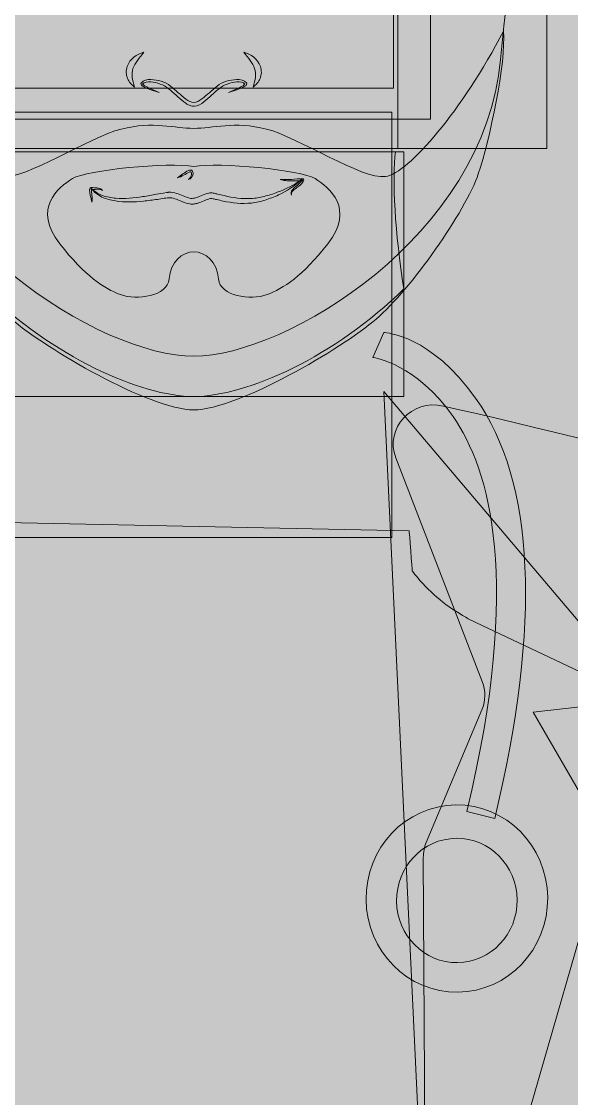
# Model space of a CAD drawing. Header units: inches. Extents: x 0 to 1920, y -20 to 1080.
# Drawn here: x 286.2 to 390.2, y 475.3 to 679 of the extents above; entities that cross this region are included whole.
import ezdxf

# ---------------------------------------------------------------- set-up
doc = ezdxf.new("R2010")
doc.units = ezdxf.units.IN
doc.header["$MEASUREMENT"] = 0
doc.layers.add('Layer 1', color=7, linetype='Continuous')

# ---------------------------------------------------------------- blocks, each defined once
blk = doc.blocks.new('block 17')
at = {"layer": 'Layer 1', "true_color": 0xffffff}
h = blk.add_hatch(color=7, dxfattribs=at)
h.dxf.hatch_style = 2
h.paths.add_polyline_path([(357.41, 654.99), (115.88, 654.99), (115.88, 857.47), (357.41, 857.47)])
at = {"layer": 'Layer 1', "lineweight": 0}
for points in [[(115.88, 654.99), (357.41, 654.99), (357.41, 857.47), (115.88, 857.47), (115.88, 654.99)], [(357.41, 654.99), (115.88, 654.99), (115.88, 857.47), (357.41, 857.47), (357.41, 654.99)]]:
    blk.add_lwpolyline(points, dxfattribs=at)
blk = doc.blocks.new('block 16')
at = {"layer": 'Layer 1'}
blk.add_blockref('block 17', (0, 0), dxfattribs=at)
blk = doc.blocks.new('block 15')
at = {"layer": 'Layer 1', "true_color": 0x82a09f}
h = blk.add_hatch(color=252, dxfattribs=at)
h.dxf.hatch_style = 2
h.paths.add_polyline_path([(363.54, 660.57), (122.02, 660.57), (122.02, 863.05), (363.54, 863.05)])
at = {"layer": 'Layer 1', "true_color": 0xaac8c8}
h = blk.add_hatch(color=9, dxfattribs=at)
h.dxf.hatch_style = 2
h.paths.add_polyline_path([(356.57, 666.42), (129, 666.42), (129, 857.2), (356.57, 857.2)])
at = {"layer": 'Layer 1', "lineweight": 0}
for points in [[(100, 654.99), (385.56, 654.99), (385.56, 920), (100, 920), (100, 654.99)], [(363.54, 660.57), (122.02, 660.57), (122.02, 863.05), (363.54, 863.05), (363.54, 660.57)], [(356.57, 666.42), (129, 666.42), (129, 857.2), (356.57, 857.2), (356.57, 666.42)]]:
    blk.add_lwpolyline(points, dxfattribs=at)
at = {"layer": 'Layer 1'}
blk.add_blockref('block 16', (0, 0), dxfattribs=at)
blk = doc.blocks.new('block 14')
at = {"layer": 'Layer 1'}
blk.add_blockref('block 15', (0, 0), dxfattribs=at)
blk = doc.blocks.new('block 13')
at = {"layer": 'Layer 1'}
blk.add_blockref('block 14', (0, 0), dxfattribs=at)
blk = doc.blocks.new('block 34')
at = {"layer": 'Layer 1', "true_color": 0xffffff}
h = blk.add_hatch(color=7, dxfattribs=at)
h.dxf.hatch_style = 2
edge = h.paths.add_edge_path()
edge.add_spline(control_points=[(358.53, 628.47), (345.56, 615.66), (328.81, 608.09), (318.78, 608.09), (308.75, 608.09), (291.99, 615.66), (279.01, 628.47), (280.65, 638.74), (281.3, 649.42), (280.58, 654.4), (280.58, 654.4), (356.96, 654.4), (356.96, 654.4), (356.24, 649.42), (356.89, 638.74), (358.53, 628.47)], knot_values=[0, 0, 0, 0, 1, 1, 1, 2, 2, 2, 3, 3, 3, 4, 4, 4, 5, 5, 5, 5], degree=3, periodic=0)
edge.add_line((358.53, 628.47), (358.53, 628.47))
at = {"layer": 'Layer 1', "lineweight": 0}
blk.add_lwpolyline([(279.01, 608.09), (358.54, 608.09), (358.54, 654.4), (279.01, 654.4), (279.01, 608.09)], dxfattribs=at)
blk.add_open_spline([(358.53, 628.47), (345.56, 615.66), (328.81, 608.09), (318.78, 608.09), (308.75, 608.09), (291.99, 615.66), (279.01, 628.47), (280.65, 638.74), (281.3, 649.42), (280.58, 654.4), (280.58, 654.4), (356.96, 654.4), (356.96, 654.4), (356.24, 649.42), (356.89, 638.74), (358.53, 628.47)], degree=3, knots=[0, 0, 0, 0, 1, 1, 1, 2, 2, 2, 3, 3, 3, 4, 4, 4, 5, 5, 5, 5], dxfattribs=at)
blk = doc.blocks.new('block 33')
at = {"layer": 'Layer 1'}
blk.add_blockref('block 34', (0, 0), dxfattribs=at)
blk = doc.blocks.new('block 32')
at = {"layer": 'Layer 1', "true_color": 0xfdb48c}
h = blk.add_hatch(color=31, dxfattribs=at)
h.dxf.hatch_style = 2
edge = h.paths.add_edge_path()
edge.add_spline(control_points=[(376.84, 764.44), (366.16, 782.65), (335.19, 794.78), (318.79, 794.78), (302.38, 794.78), (271.41, 782.65), (260.72, 764.44), (250.03, 746.22), (257.65, 705.24), (260.72, 671.84), (263.78, 638.45), (301.36, 615.71), (318.79, 615.71), (336.2, 615.71), (373.79, 638.45), (376.84, 671.84), (379.91, 705.24), (387.53, 746.22), (376.84, 764.44)], knot_values=[0, 0, 0, 0, 1, 1, 1, 2, 2, 2, 3, 3, 3, 4, 4, 4, 5, 5, 5, 6, 6, 6, 6], degree=3, periodic=0)
edge.add_line((376.84, 764.44), (376.84, 764.44))
at = {"layer": 'Layer 1', "true_color": 0x231f20}
h = blk.add_hatch(color=250, dxfattribs=at)
h.dxf.hatch_style = 2
edge = h.paths.add_edge_path()
edge.add_spline(control_points=[(377.36, 677.18), (369.71, 662.41), (359.44, 650.34), (355.05, 649.71), (350.65, 649.06), (338.61, 657.15), (332.52, 658.69), (326.43, 660.23), (322.33, 658.81), (318.79, 658.81), (315.24, 658.81), (311.13, 660.23), (305.04, 658.69), (298.95, 657.15), (286.91, 649.06), (282.51, 649.71), (278.12, 650.34), (267.85, 662.41), (260.2, 677.18), (259.64, 671.4), (262.82, 656.51), (264.94, 650.22), (267.34, 643.12), (277.7, 628.39), (284.26, 622.74), (290.75, 617.16), (310.28, 605.67), (318.79, 605.54), (327.27, 605.67), (346.8, 617.16), (353.29, 622.74), (359.86, 628.39), (370.21, 643.12), (372.62, 650.22), (374.74, 656.51), (377.94, 671.4), (377.36, 677.18)], knot_values=[0, 0, 0, 0, 1, 1, 1, 2, 2, 2, 3, 3, 3, 4, 4, 4, 5, 5, 5, 6, 6, 6, 7, 7, 7, 8, 8, 8, 9, 9, 9, 10, 10, 10, 11, 11, 11, 12, 12, 12, 12], degree=3, periodic=0)
edge.add_line((377.36, 677.18), (377.36, 677.18))
edge = h.paths.add_edge_path()
edge.add_spline(control_points=[(344.14, 636.99), (339.3, 630.84), (335.77, 628.52), (332.65, 627.37), (329.55, 626.2), (323.73, 627.11), (323.46, 630.32), (323.17, 633.53), (321.05, 635.46), (318.79, 635.46), (316.52, 635.46), (314.39, 633.53), (314.11, 630.32), (313.82, 627.11), (308.01, 626.2), (304.9, 627.37), (301.79, 628.52), (298.25, 630.84), (293.42, 636.99), (288.18, 643.67), (293.13, 647.64), (295.83, 649.32), (298.53, 650.99), (313.97, 652.4), (318.79, 651.63), (323.61, 652.4), (339.04, 650.99), (341.73, 649.32), (344.42, 647.64), (349.37, 643.67), (344.14, 636.99)], knot_values=[0, 0, 0, 0, 1, 1, 1, 2, 2, 2, 3, 3, 3, 4, 4, 4, 5, 5, 5, 6, 6, 6, 7, 7, 7, 8, 8, 8, 9, 9, 9, 10, 10, 10, 10], degree=3, periodic=0)
edge.add_line((344.14, 636.99), (344.14, 636.99))
at = {"layer": 'Layer 1', "true_color": 0xec8940}
h = blk.add_hatch(color=23, dxfattribs=at)
h.dxf.hatch_style = 2
edge = h.paths.add_edge_path()
edge.add_spline(control_points=[(309.34, 673.22), (308.48, 672.13), (307.62, 671.21), (307.28, 670.15), (306.9, 669.12), (307.17, 667.97), (307.57, 666.63), (306.99, 667.03), (306.54, 667.59), (306.25, 668.27), (305.96, 668.96), (305.93, 669.78), (306.17, 670.52), (306.71, 672), (308.01, 672.89), (309.34, 673.22)], knot_values=[0, 0, 0, 0, 1, 1, 1, 2, 2, 2, 3, 3, 3, 4, 4, 4, 5, 5, 5, 5], degree=3, periodic=0)
edge.add_line((309.34, 673.22), (309.34, 673.22))
h = blk.add_hatch(color=23, dxfattribs=at)
h.dxf.hatch_style = 2
edge = h.paths.add_edge_path()
edge.add_spline(control_points=[(328.24, 673.22), (329.57, 672.89), (330.87, 672), (331.4, 670.52), (331.65, 669.78), (331.62, 668.96), (331.33, 668.27), (331.04, 667.59), (330.58, 667.03), (330.01, 666.63), (330.41, 667.97), (330.68, 669.12), (330.29, 670.15), (329.97, 671.21), (329.1, 672.13), (328.24, 673.22)], knot_values=[0, 0, 0, 0, 1, 1, 1, 2, 2, 2, 3, 3, 3, 4, 4, 4, 5, 5, 5, 5], degree=3, periodic=0)
edge.add_line((328.24, 673.22), (328.24, 673.22))
h = blk.add_hatch(color=23, dxfattribs=at)
h.dxf.hatch_style = 2
edge = h.paths.add_edge_path()
edge.add_spline(control_points=[(312.26, 665.59), (312.26, 665.59), (310.44, 666.19), (310.44, 666.19), (310.14, 666.3), (309.84, 666.41), (309.55, 666.54), (309.29, 666.74), (308.89, 666.72), (308.78, 667.31), (309.24, 668.06), (310.05, 668.04), (310.68, 668.07), (311.34, 668.03), (311.99, 667.91), (312.61, 667.73), (313.95, 667.36), (314.89, 666.35), (315.84, 665.57), (316.75, 664.79), (317.81, 663.78), (318.75, 663.69), (319.84, 663.79), (320.78, 664.79), (321.74, 665.57), (322.7, 666.36), (323.62, 667.35), (324.97, 667.73), (325.57, 667.9), (326.25, 668.04), (326.9, 668.07), (327.54, 668.05), (328.32, 668.04), (328.79, 667.35), (328.81, 666.92), (328.58, 666.92), (328.46, 666.79), (328.32, 666.69), (328.18, 666.62), (328.03, 666.54), (327.73, 666.41), (327.44, 666.3), (327.14, 666.19), (327.14, 666.19), (325.33, 665.59), (325.33, 665.59), (325.33, 665.59), (327.07, 666.34), (327.07, 666.34), (327.35, 666.48), (327.64, 666.61), (327.91, 666.77), (328.15, 666.88), (328.48, 667.22), (328.47, 667.21), (328.2, 667.57), (327.48, 667.67), (326.92, 667.62), (326.31, 667.56), (325.74, 667.43), (325.12, 667.21), (324.02, 666.84), (323.09, 665.93), (322.16, 665.09), (321.2, 664.3), (320.34, 663.21), (318.84, 662.99), (317.93, 663.04), (317.42, 663.46), (316.88, 663.84), (316.36, 664.24), (315.89, 664.67), (315.42, 665.09), (314.47, 665.93), (313.58, 666.83), (312.45, 667.21), (311.86, 667.42), (311.26, 667.56), (310.66, 667.62), (310.08, 667.68), (309.4, 667.56), (309.11, 667.25), (309.08, 667.17), (309.43, 666.9), (309.67, 666.77), (309.94, 666.61), (310.22, 666.48), (310.51, 666.34), (310.51, 666.34), (312.26, 665.59), (312.26, 665.59)], knot_values=[0, 0, 0, 0, 1, 1, 1, 2, 2, 2, 3, 3, 3, 4, 4, 4, 5, 5, 5, 6, 6, 6, 7, 7, 7, 8, 8, 8, 9, 9, 9, 10, 10, 10, 11, 11, 11, 12, 12, 12, 13, 13, 13, 14, 14, 14, 15, 15, 15, 16, 16, 16, 17, 17, 17, 18, 18, 18, 19, 19, 19, 20, 20, 20, 21, 21, 21, 22, 22, 22, 23, 23, 23, 24, 24, 24, 25, 25, 25, 26, 26, 26, 27, 27, 27, 28, 28, 28, 29, 29, 29, 30, 30, 30, 30], degree=3, periodic=1)
at = {"layer": 'Layer 1', "true_color": 0xfdb48c}
h = blk.add_hatch(color=31, dxfattribs=at)
h.dxf.hatch_style = 2
h.paths.add_polyline_path([(356.25, 581.41), (280.14, 581.41), (280.14, 661.9), (356.25, 661.9)])
at = {"layer": 'Layer 1', "true_color": 0xec8940}
h = blk.add_hatch(color=23, dxfattribs=at)
h.dxf.hatch_style = 2
edge = h.paths.add_edge_path()
edge.add_spline(control_points=[(315.73, 649.49), (316.07, 649.69), (316.38, 649.95), (316.71, 650.19), (317.03, 650.43), (317.35, 650.69), (317.77, 650.86), (317.87, 650.9), (317.99, 650.94), (318.13, 650.94), (318.2, 650.94), (318.28, 650.92), (318.36, 650.88), (318.36, 650.88), (318.39, 650.87), (318.39, 650.87), (318.39, 650.87), (318.45, 650.83), (318.45, 650.83), (318.48, 650.81), (318.5, 650.78), (318.52, 650.75), (318.71, 650.5), (318.69, 650.24), (318.62, 650.03), (318.5, 649.6), (318.2, 649.22), (317.78, 649.13), (318.11, 649.36), (318.29, 649.73), (318.35, 650.09), (318.37, 650.26), (318.35, 650.46), (318.27, 650.52), (318.26, 650.54), (318.25, 650.55), (318.24, 650.55), (318.23, 650.56), (318.23, 650.56), (318.23, 650.56), (318.23, 650.56), (318.2, 650.58), (318.2, 650.58), (318.19, 650.58), (318.17, 650.58), (318.13, 650.58), (318.07, 650.58), (317.99, 650.56), (317.9, 650.52), (317.56, 650.39), (317.22, 650.16), (316.87, 649.96), (316.52, 649.76), (316.13, 649.55), (315.73, 649.49)], knot_values=[0, 0, 0, 0, 1, 1, 1, 2, 2, 2, 3, 3, 3, 4, 4, 4, 5, 5, 5, 6, 6, 6, 7, 7, 7, 8, 8, 8, 9, 9, 9, 10, 10, 10, 11, 11, 11, 12, 12, 12, 13, 13, 13, 14, 14, 14, 15, 15, 15, 16, 16, 16, 17, 17, 17, 18, 18, 18, 18], degree=3, periodic=0)
edge.add_line((315.73, 649.49), (315.73, 649.49))
h = blk.add_hatch(color=23, dxfattribs=at)
h.dxf.hatch_style = 2
edge = h.paths.add_edge_path()
edge.add_spline(control_points=[(299.36, 647.48), (299.97, 646.86), (300.72, 646.41), (301.53, 646.12), (302.33, 645.83), (303.17, 645.68), (304.04, 645.61), (305.74, 645.48), (307.46, 645.65), (309.16, 645.9), (310.02, 646.03), (310.88, 646.18), (311.73, 646.34), (311.73, 646.34), (313.02, 646.57), (313.02, 646.57), (313.02, 646.57), (313.67, 646.69), (313.67, 646.69), (313.67, 646.69), (313.85, 646.71), (313.85, 646.71), (313.91, 646.71), (313.95, 646.72), (314.03, 646.73), (314.18, 646.74), (314.31, 646.73), (314.44, 646.73), (314.95, 646.69), (315.42, 646.56), (315.85, 646.41), (316.29, 646.26), (316.68, 646.09), (317.1, 645.93), (317.48, 645.78), (317.87, 645.63), (318.22, 645.58), (318.54, 645.53), (318.89, 645.59), (319.27, 645.71), (319.63, 645.83), (320.02, 645.99), (320.43, 646.16), (320.85, 646.33), (321.28, 646.51), (321.83, 646.59), (322.09, 646.62), (322.43, 646.58), (322.64, 646.53), (322.87, 646.49), (323.09, 646.43), (323.3, 646.39), (323.3, 646.39), (324.56, 646.09), (324.56, 646.09), (326.23, 645.69), (327.93, 645.46), (329.6, 645.54), (330.03, 645.57), (330.46, 645.61), (330.87, 645.69), (331.29, 645.77), (331.7, 645.85), (332.11, 645.95), (332.96, 646.16), (333.77, 646.41), (334.59, 646.72), (336.19, 647.32), (337.75, 648.12), (339.16, 649.13), (337.9, 647.92), (336.38, 646.97), (334.8, 646.22), (333.99, 645.85), (333.16, 645.53), (332.31, 645.26), (331.89, 645.13), (331.45, 645.01), (331.03, 644.92), (330.58, 644.81), (330.13, 644.74), (329.68, 644.69), (327.88, 644.49), (326.06, 644.72), (324.34, 645.07), (323.9, 645.15), (323.48, 645.26), (323.06, 645.35), (322.84, 645.4), (322.63, 645.46), (322.43, 645.49), (322.23, 645.53), (322.11, 645.54), (321.95, 645.52), (321.63, 645.48), (321.25, 645.33), (320.85, 645.17), (320.46, 644.99), (320.05, 644.81), (319.58, 644.67), (319.36, 644.6), (319.12, 644.54), (318.87, 644.51), (318.79, 644.5), (318.72, 644.49), (318.68, 644.48), (318.6, 644.47), (318.52, 644.47), (318.45, 644.47), (318.32, 644.48), (318.18, 644.49), (318.05, 644.51), (317.54, 644.6), (317.11, 644.77), (316.68, 644.94), (315.87, 645.26), (315.08, 645.62), (314.36, 645.7), (314.07, 645.73), (313.61, 645.64), (313.18, 645.59), (313.18, 645.59), (311.89, 645.39), (311.89, 645.39), (311.03, 645.25), (310.15, 645.15), (309.27, 645.05), (307.52, 644.88), (305.72, 644.81), (303.97, 645.08), (303.08, 645.24), (302.21, 645.46), (301.4, 645.83), (300.61, 646.23), (299.88, 646.78), (299.36, 647.48)], knot_values=[0, 0, 0, 0, 1, 1, 1, 2, 2, 2, 3, 3, 3, 4, 4, 4, 5, 5, 5, 6, 6, 6, 7, 7, 7, 8, 8, 8, 9, 9, 9, 10, 10, 10, 11, 11, 11, 12, 12, 12, 13, 13, 13, 14, 14, 14, 15, 15, 15, 16, 16, 16, 17, 17, 17, 18, 18, 18, 19, 19, 19, 20, 20, 20, 21, 21, 21, 22, 22, 22, 23, 23, 23, 24, 24, 24, 25, 25, 25, 26, 26, 26, 27, 27, 27, 28, 28, 28, 29, 29, 29, 30, 30, 30, 31, 31, 31, 32, 32, 32, 33, 33, 33, 34, 34, 34, 35, 35, 35, 36, 36, 36, 37, 37, 37, 38, 38, 38, 39, 39, 39, 40, 40, 40, 41, 41, 41, 42, 42, 42, 43, 43, 43, 44, 44, 44, 45, 45, 45, 45], degree=3, periodic=0)
edge.add_line((299.36, 647.48), (299.36, 647.48))
h = blk.add_hatch(color=23, dxfattribs=at)
h.dxf.hatch_style = 2
edge = h.paths.add_edge_path()
edge.add_spline(control_points=[(335.1, 649.13), (335.47, 649.13), (335.82, 649.12), (336.18, 649.13), (336.55, 649.13), (336.9, 649.14), (337.26, 649.16), (337.98, 649.2), (338.71, 649.3), (339.45, 649.27), (339.55, 649.26), (339.62, 649.18), (339.62, 649.08), (339.62, 649.08), (339.62, 649.02), (339.62, 649.02), (339.49, 648.69), (339.27, 648.42), (339.03, 648.19), (338.79, 647.97), (338.52, 647.78), (338.26, 647.6), (338, 647.43), (337.75, 647.25), (337.54, 647.03), (337.31, 646.82), (337.21, 646.51), (337.26, 646.2), (337.14, 646.49), (337.21, 646.86), (337.4, 647.13), (337.6, 647.41), (337.85, 647.62), (338.1, 647.82), (338.57, 648.22), (339.08, 648.61), (339.28, 649.15), (339.28, 649.15), (339.44, 648.9), (339.44, 648.9), (338.74, 648.92), (338, 648.86), (337.26, 648.87), (336.9, 648.88), (336.54, 648.9), (336.17, 648.94), (335.81, 648.99), (335.45, 649.04), (335.1, 649.13)], knot_values=[0, 0, 0, 0, 1, 1, 1, 2, 2, 2, 3, 3, 3, 4, 4, 4, 5, 5, 5, 6, 6, 6, 7, 7, 7, 8, 8, 8, 9, 9, 9, 10, 10, 10, 11, 11, 11, 12, 12, 12, 13, 13, 13, 14, 14, 14, 15, 15, 15, 16, 16, 16, 16], degree=3, periodic=0)
edge.add_line((335.1, 649.13), (335.1, 649.13))
h = blk.add_hatch(color=23, dxfattribs=at)
h.dxf.hatch_style = 2
edge = h.paths.add_edge_path()
edge.add_spline(control_points=[(301.5, 647.07), (301.33, 647.15), (301.17, 647.23), (300.99, 647.27), (300.81, 647.31), (300.65, 647.31), (300.47, 647.3), (300.29, 647.29), (300.1, 647.26), (299.91, 647.26), (299.71, 647.25), (299.51, 647.27), (299.32, 647.3), (299.32, 647.3), (299.51, 647.39), (299.51, 647.39), (299.44, 647.26), (299.43, 647.05), (299.44, 646.85), (299.46, 646.63), (299.49, 646.41), (299.51, 646.19), (299.55, 645.75), (299.58, 645.28), (299.48, 644.84), (299.42, 645.29), (299.31, 645.71), (299.21, 646.14), (299.15, 646.36), (299.11, 646.58), (299.09, 646.81), (299.07, 647.04), (299.04, 647.31), (299.2, 647.57), (299.24, 647.64), (299.32, 647.67), (299.39, 647.66), (299.73, 647.58), (300.09, 647.58), (300.47, 647.56), (300.67, 647.55), (300.86, 647.51), (301.04, 647.43), (301.23, 647.33), (301.38, 647.21), (301.5, 647.07)], knot_values=[0, 0, 0, 0, 1, 1, 1, 2, 2, 2, 3, 3, 3, 4, 4, 4, 5, 5, 5, 6, 6, 6, 7, 7, 7, 8, 8, 8, 9, 9, 9, 10, 10, 10, 11, 11, 11, 12, 12, 12, 13, 13, 13, 14, 14, 14, 15, 15, 15, 15], degree=3, periodic=0)
edge.add_line((301.5, 647.07), (301.5, 647.07))
at = {"layer": 'Layer 1', "true_color": 0x32324c}
h = blk.add_hatch(color=169, dxfattribs=at)
h.dxf.hatch_style = 2
edge = h.paths.add_edge_path()
edge.add_spline(control_points=[(375.73, 528.23), (375.73, 528.23), (370.46, 529.57), (370.46, 529.57), (380.93, 573.29), (374.81, 594.34), (367.83, 604.3), (360.88, 614.23), (353.06, 615.44), (352.69, 615.47), (352.69, 615.47), (354.75, 620.18), (354.75, 620.18), (355.22, 620.15), (363.62, 619.73), (372.11, 607.76), (383.35, 591.9), (384.57, 565.14), (375.73, 528.23)], knot_values=[0, 0, 0, 0, 1, 1, 1, 2, 2, 2, 3, 3, 3, 4, 4, 4, 5, 5, 5, 6, 6, 6, 6], degree=3, periodic=0)
edge.add_line((375.73, 528.23), (375.73, 528.23))
at = {"layer": 'Layer 1', "true_color": 0xdbdbdb}
h = blk.add_hatch(color=254, dxfattribs=at)
h.dxf.hatch_style = 2
h.paths.add_polyline_path([(354.74, 609.01), (404.14, 550.79), (382.97, 548.36), (397.08, 524.1), (364.15, 410.09)])
at = {"layer": 'Layer 1', "true_color": 0x0eb0a2}
h = blk.add_hatch(color=134, dxfattribs=at)
h.dxf.hatch_style = 2
edge = h.paths.add_edge_path()
edge.add_spline(control_points=[(359.53, 582.69), (359.57, 582.6), (360.06, 575.18), (360.13, 575.09), (360.46, 574.65), (360.81, 574.22), (361.16, 573.8), (363.68, 570.81), (366.75, 568.25), (370.26, 566.31), (370.86, 565.95), (371.5, 565.63), (372.14, 565.34), (372.14, 565.34), (435.75, 535.23), (435.75, 535.23), (435.93, 535.13), (436.1, 535.03), (436.25, 534.93), (436.25, 534.93), (436.33, 534.85), (436.33, 534.85), (436.33, 534.85), (437.43, 528.84), (437.43, 528.84), (437.43, 528.84), (446.44, 234.76), (446.44, 234.76), (443.97, 236.07), (442.09, 238.42), (441.41, 241.33), (441.41, 241.33), (403.66, 414.14), (403.66, 414.14), (403.66, 414.14), (414.41, 185.87), (414.41, 185.87), (414.71, 183.89), (415, 181.82), (415.3, 179.68), (415.3, 179.68), (372.17, 180.29), (372.17, 180.29), (372.17, 180.29), (346.13, 180.67), (346.13, 180.67), (346.13, 180.67), (284.31, 181.54), (284.31, 181.54), (284.31, 181.54), (261.42, 181.85), (261.42, 181.85), (261.42, 181.85), (213.12, 182.54), (213.12, 182.54), (213.12, 182.54), (213.23, 183.1), (213.23, 183.1), (213.23, 183.1), (213.32, 183.43), (213.32, 183.43), (213.32, 183.43), (222.98, 414.14), (222.98, 414.14), (222.98, 414.14), (189.19, 528.84), (189.19, 528.84), (189.19, 528.84), (190.31, 534.85), (190.31, 534.85), (190.31, 534.85), (190.37, 534.93), (190.37, 534.93), (190.55, 535.03), (190.71, 535.13), (190.88, 535.23), (190.88, 535.23), (253.64, 564.93), (253.64, 564.93), (259.42, 567.65), (264.13, 571.97), (267.41, 577.25), (268.83, 579.51), (269.98, 581.94), (270.82, 584.49), (270.82, 584.49), (359.53, 582.69), (359.53, 582.69)], knot_values=[0, 0, 0, 0, 1, 1, 1, 2, 2, 2, 3, 3, 3, 4, 4, 4, 5, 5, 5, 6, 6, 6, 7, 7, 7, 8, 8, 8, 9, 9, 9, 10, 10, 10, 11, 11, 11, 12, 12, 12, 13, 13, 13, 14, 14, 14, 15, 15, 15, 16, 16, 16, 17, 17, 17, 18, 18, 18, 19, 19, 19, 20, 20, 20, 21, 21, 21, 22, 22, 22, 23, 23, 23, 24, 24, 24, 25, 25, 25, 26, 26, 26, 27, 27, 27, 28, 28, 28, 29, 29, 29, 29], degree=3, periodic=1)
at = {"layer": 'Layer 1', "true_color": 0x32324c}
h = blk.add_hatch(color=169, dxfattribs=at)
h.dxf.hatch_style = 2
edge = h.paths.add_edge_path()
edge.add_spline(control_points=[(385.74, 513.31), (385.84, 503.52), (378.24, 495.5), (368.75, 495.39), (359.26, 495.28), (351.49, 503.12), (351.38, 512.91), (351.27, 522.69), (358.88, 530.71), (368.36, 530.82), (377.85, 530.93), (385.63, 523.09), (385.74, 513.31)], knot_values=[0, 0, 0, 0, 1, 1, 1, 2, 2, 2, 3, 3, 3, 4, 4, 4, 4], degree=3, periodic=0)
edge.add_line((385.74, 513.31), (385.74, 513.31))
at = {"layer": 'Layer 1', "true_color": 0xdbdbdb}
h = blk.add_hatch(color=254, dxfattribs=at)
h.dxf.hatch_style = 2
edge = h.paths.add_edge_path()
edge.add_spline(control_points=[(379.97, 512.87), (380.04, 506.37), (374.99, 501.05), (368.69, 500.98), (362.39, 500.9), (357.23, 506.11), (357.16, 512.61), (357.09, 519.1), (362.13, 524.43), (368.43, 524.5), (374.73, 524.57), (379.9, 519.37), (379.97, 512.87)], knot_values=[0, 0, 0, 0, 1, 1, 1, 2, 2, 2, 3, 3, 3, 4, 4, 4, 4], degree=3, periodic=0)
edge.add_line((379.97, 512.87), (379.97, 512.87))
at = {"layer": 'Layer 1', "lineweight": 0}
for points in [[(356.25, 581.41), (280.14, 581.41), (280.14, 661.9), (356.25, 661.9), (356.25, 581.41)], [(354.74, 609.01), (404.14, 550.79), (382.97, 548.36), (397.08, 524.1), (364.15, 410.09), (354.74, 609.01)]]:
    blk.add_lwpolyline(points, dxfattribs=at)
for points, knots in [([(376.84, 764.44), (366.16, 782.65), (335.19, 794.78), (318.79, 794.78), (302.38, 794.78), (271.41, 782.65), (260.72, 764.44), (250.03, 746.22), (257.65, 705.24), (260.72, 671.84), (263.78, 638.45), (301.36, 615.71), (318.79, 615.71), (336.2, 615.71), (373.79, 638.45), (376.84, 671.84), (379.91, 705.24), (387.53, 746.22), (376.84, 764.44)], [0, 0, 0, 0, 1, 1, 1, 2, 2, 2, 3, 3, 3, 4, 4, 4, 5, 5, 5, 6, 6, 6, 6]), ([(377.36, 677.18), (369.71, 662.41), (359.44, 650.34), (355.05, 649.71), (350.65, 649.06), (338.61, 657.15), (332.52, 658.69), (326.43, 660.23), (322.33, 658.81), (318.79, 658.81), (315.24, 658.81), (311.13, 660.23), (305.04, 658.69), (298.95, 657.15), (286.91, 649.06), (282.51, 649.71), (278.12, 650.34), (267.85, 662.41), (260.2, 677.18), (259.64, 671.4), (262.82, 656.51), (264.94, 650.22), (267.34, 643.12), (277.7, 628.39), (284.26, 622.74), (290.75, 617.16), (310.28, 605.67), (318.79, 605.54), (327.27, 605.67), (346.8, 617.16), (353.29, 622.74), (359.86, 628.39), (370.21, 643.12), (372.62, 650.22), (374.74, 656.51), (377.94, 671.4), (377.36, 677.18)], [0, 0, 0, 0, 1, 1, 1, 2, 2, 2, 3, 3, 3, 4, 4, 4, 5, 5, 5, 6, 6, 6, 7, 7, 7, 8, 8, 8, 9, 9, 9, 10, 10, 10, 11, 11, 11, 12, 12, 12, 12]), ([(309.34, 673.22), (308.48, 672.13), (307.62, 671.21), (307.28, 670.15), (306.9, 669.12), (307.17, 667.97), (307.57, 666.63), (306.99, 667.03), (306.54, 667.59), (306.25, 668.27), (305.96, 668.96), (305.93, 669.78), (306.17, 670.52), (306.71, 672), (308.01, 672.89), (309.34, 673.22)], [0, 0, 0, 0, 1, 1, 1, 2, 2, 2, 3, 3, 3, 4, 4, 4, 5, 5, 5, 5]), ([(328.24, 673.22), (329.57, 672.89), (330.87, 672), (331.4, 670.52), (331.65, 669.78), (331.62, 668.96), (331.33, 668.27), (331.04, 667.59), (330.58, 667.03), (330.01, 666.63), (330.41, 667.97), (330.68, 669.12), (330.29, 670.15), (329.97, 671.21), (329.1, 672.13), (328.24, 673.22)], [0, 0, 0, 0, 1, 1, 1, 2, 2, 2, 3, 3, 3, 4, 4, 4, 5, 5, 5, 5]), ([(312.26, 665.59), (312.26, 665.59), (310.44, 666.19), (310.44, 666.19), (310.14, 666.3), (309.84, 666.41), (309.55, 666.54), (309.29, 666.74), (308.89, 666.72), (308.78, 667.31), (309.24, 668.06), (310.05, 668.04), (310.68, 668.07), (311.34, 668.03), (311.99, 667.91), (312.61, 667.73), (313.95, 667.36), (314.89, 666.35), (315.84, 665.57), (316.75, 664.79), (317.81, 663.78), (318.75, 663.69), (319.84, 663.79), (320.78, 664.79), (321.74, 665.57), (322.7, 666.36), (323.62, 667.35), (324.97, 667.73), (325.57, 667.9), (326.25, 668.04), (326.9, 668.07), (327.54, 668.05), (328.32, 668.04), (328.79, 667.35), (328.81, 666.92), (328.58, 666.92), (328.46, 666.79), (328.32, 666.69), (328.18, 666.62), (328.03, 666.54), (327.73, 666.41), (327.44, 666.3), (327.14, 666.19), (327.14, 666.19), (325.33, 665.59), (325.33, 665.59), (325.33, 665.59), (327.07, 666.34), (327.07, 666.34), (327.35, 666.48), (327.64, 666.61), (327.91, 666.77), (328.15, 666.88), (328.48, 667.22), (328.47, 667.21), (328.2, 667.57), (327.48, 667.67), (326.92, 667.62), (326.31, 667.56), (325.74, 667.43), (325.12, 667.21), (324.02, 666.84), (323.09, 665.93), (322.16, 665.09), (321.2, 664.3), (320.34, 663.21), (318.84, 662.99), (317.93, 663.04), (317.42, 663.46), (316.88, 663.84), (316.36, 664.24), (315.89, 664.67), (315.42, 665.09), (314.47, 665.93), (313.58, 666.83), (312.45, 667.21), (311.86, 667.42), (311.26, 667.56), (310.66, 667.62), (310.08, 667.68), (309.4, 667.56), (309.11, 667.25), (309.08, 667.17), (309.43, 666.9), (309.67, 666.77), (309.94, 666.61), (310.22, 666.48), (310.51, 666.34), (310.51, 666.34), (312.26, 665.59), (312.26, 665.59)], [0, 0, 0, 0, 1, 1, 1, 2, 2, 2, 3, 3, 3, 4, 4, 4, 5, 5, 5, 6, 6, 6, 7, 7, 7, 8, 8, 8, 9, 9, 9, 10, 10, 10, 11, 11, 11, 12, 12, 12, 13, 13, 13, 14, 14, 14, 15, 15, 15, 16, 16, 16, 17, 17, 17, 18, 18, 18, 19, 19, 19, 20, 20, 20, 21, 21, 21, 22, 22, 22, 23, 23, 23, 24, 24, 24, 25, 25, 25, 26, 26, 26, 27, 27, 27, 28, 28, 28, 29, 29, 29, 30, 30, 30, 30]), ([(344.14, 636.99), (339.3, 630.84), (335.77, 628.52), (332.65, 627.37), (329.55, 626.2), (323.73, 627.11), (323.46, 630.32), (323.17, 633.53), (321.05, 635.46), (318.79, 635.46), (316.52, 635.46), (314.39, 633.53), (314.11, 630.32), (313.82, 627.11), (308.01, 626.2), (304.9, 627.37), (301.79, 628.52), (298.25, 630.84), (293.42, 636.99), (288.18, 643.67), (293.13, 647.64), (295.83, 649.32), (298.53, 650.99), (313.97, 652.4), (318.79, 651.63), (323.61, 652.4), (339.04, 650.99), (341.73, 649.32), (344.42, 647.64), (349.37, 643.67), (344.14, 636.99)], [0, 0, 0, 0, 1, 1, 1, 2, 2, 2, 3, 3, 3, 4, 4, 4, 5, 5, 5, 6, 6, 6, 7, 7, 7, 8, 8, 8, 9, 9, 9, 10, 10, 10, 10]), ([(315.73, 649.49), (316.07, 649.69), (316.38, 649.95), (316.71, 650.19), (317.03, 650.43), (317.35, 650.69), (317.77, 650.86), (317.87, 650.9), (317.99, 650.94), (318.13, 650.94), (318.2, 650.94), (318.28, 650.92), (318.36, 650.88), (318.36, 650.88), (318.39, 650.87), (318.39, 650.87), (318.39, 650.87), (318.45, 650.83), (318.45, 650.83), (318.48, 650.81), (318.5, 650.78), (318.52, 650.75), (318.71, 650.5), (318.69, 650.24), (318.62, 650.03), (318.5, 649.6), (318.2, 649.22), (317.78, 649.13), (318.11, 649.36), (318.29, 649.73), (318.35, 650.09), (318.37, 650.26), (318.35, 650.46), (318.27, 650.52), (318.26, 650.54), (318.25, 650.55), (318.24, 650.55), (318.23, 650.56), (318.23, 650.56), (318.23, 650.56), (318.23, 650.56), (318.2, 650.58), (318.2, 650.58), (318.19, 650.58), (318.17, 650.58), (318.13, 650.58), (318.07, 650.58), (317.99, 650.56), (317.9, 650.52), (317.56, 650.39), (317.22, 650.16), (316.87, 649.96), (316.52, 649.76), (316.13, 649.55), (315.73, 649.49)], [0, 0, 0, 0, 1, 1, 1, 2, 2, 2, 3, 3, 3, 4, 4, 4, 5, 5, 5, 6, 6, 6, 7, 7, 7, 8, 8, 8, 9, 9, 9, 10, 10, 10, 11, 11, 11, 12, 12, 12, 13, 13, 13, 14, 14, 14, 15, 15, 15, 16, 16, 16, 17, 17, 17, 18, 18, 18, 18]), ([(299.36, 647.48), (299.97, 646.86), (300.72, 646.41), (301.53, 646.12), (302.33, 645.83), (303.17, 645.68), (304.04, 645.61), (305.74, 645.48), (307.46, 645.65), (309.16, 645.9), (310.02, 646.03), (310.88, 646.18), (311.73, 646.34), (311.73, 646.34), (313.02, 646.57), (313.02, 646.57), (313.02, 646.57), (313.67, 646.69), (313.67, 646.69), (313.67, 646.69), (313.85, 646.71), (313.85, 646.71), (313.91, 646.71), (313.95, 646.72), (314.03, 646.73), (314.18, 646.74), (314.31, 646.73), (314.44, 646.73), (314.95, 646.69), (315.42, 646.56), (315.85, 646.41), (316.29, 646.26), (316.68, 646.09), (317.1, 645.93), (317.48, 645.78), (317.87, 645.63), (318.22, 645.58), (318.54, 645.53), (318.89, 645.59), (319.27, 645.71), (319.63, 645.83), (320.02, 645.99), (320.43, 646.16), (320.85, 646.33), (321.28, 646.51), (321.83, 646.59), (322.09, 646.62), (322.43, 646.58), (322.64, 646.53), (322.87, 646.49), (323.09, 646.43), (323.3, 646.39), (323.3, 646.39), (324.56, 646.09), (324.56, 646.09), (326.23, 645.69), (327.93, 645.46), (329.6, 645.54), (330.03, 645.57), (330.46, 645.61), (330.87, 645.69), (331.29, 645.77), (331.7, 645.85), (332.11, 645.95), (332.96, 646.16), (333.77, 646.41), (334.59, 646.72), (336.19, 647.32), (337.75, 648.12), (339.16, 649.13), (337.9, 647.92), (336.38, 646.97), (334.8, 646.22), (333.99, 645.85), (333.16, 645.53), (332.31, 645.26), (331.89, 645.13), (331.45, 645.01), (331.03, 644.92), (330.58, 644.81), (330.13, 644.74), (329.68, 644.69), (327.88, 644.49), (326.06, 644.72), (324.34, 645.07), (323.9, 645.15), (323.48, 645.26), (323.06, 645.35), (322.84, 645.4), (322.63, 645.46), (322.43, 645.49), (322.23, 645.53), (322.11, 645.54), (321.95, 645.52), (321.63, 645.48), (321.25, 645.33), (320.85, 645.17), (320.46, 644.99), (320.05, 644.81), (319.58, 644.67), (319.36, 644.6), (319.12, 644.54), (318.87, 644.51), (318.79, 644.5), (318.72, 644.49), (318.68, 644.48), (318.6, 644.47), (318.52, 644.47), (318.45, 644.47), (318.32, 644.48), (318.18, 644.49), (318.05, 644.51), (317.54, 644.6), (317.11, 644.77), (316.68, 644.94), (315.87, 645.26), (315.08, 645.62), (314.36, 645.7), (314.07, 645.73), (313.61, 645.64), (313.18, 645.59), (313.18, 645.59), (311.89, 645.39), (311.89, 645.39), (311.03, 645.25), (310.15, 645.15), (309.27, 645.05), (307.52, 644.88), (305.72, 644.81), (303.97, 645.08), (303.08, 645.24), (302.21, 645.46), (301.4, 645.83), (300.61, 646.23), (299.88, 646.78), (299.36, 647.48)], [0, 0, 0, 0, 1, 1, 1, 2, 2, 2, 3, 3, 3, 4, 4, 4, 5, 5, 5, 6, 6, 6, 7, 7, 7, 8, 8, 8, 9, 9, 9, 10, 10, 10, 11, 11, 11, 12, 12, 12, 13, 13, 13, 14, 14, 14, 15, 15, 15, 16, 16, 16, 17, 17, 17, 18, 18, 18, 19, 19, 19, 20, 20, 20, 21, 21, 21, 22, 22, 22, 23, 23, 23, 24, 24, 24, 25, 25, 25, 26, 26, 26, 27, 27, 27, 28, 28, 28, 29, 29, 29, 30, 30, 30, 31, 31, 31, 32, 32, 32, 33, 33, 33, 34, 34, 34, 35, 35, 35, 36, 36, 36, 37, 37, 37, 38, 38, 38, 39, 39, 39, 40, 40, 40, 41, 41, 41, 42, 42, 42, 43, 43, 43, 44, 44, 44, 45, 45, 45, 45]), ([(335.1, 649.13), (335.47, 649.13), (335.82, 649.12), (336.18, 649.13), (336.55, 649.13), (336.9, 649.14), (337.26, 649.16), (337.98, 649.2), (338.71, 649.3), (339.45, 649.27), (339.55, 649.26), (339.62, 649.18), (339.62, 649.08), (339.62, 649.08), (339.62, 649.02), (339.62, 649.02), (339.49, 648.69), (339.27, 648.42), (339.03, 648.19), (338.79, 647.97), (338.52, 647.78), (338.26, 647.6), (338, 647.43), (337.75, 647.25), (337.54, 647.03), (337.31, 646.82), (337.21, 646.51), (337.26, 646.2), (337.14, 646.49), (337.21, 646.86), (337.4, 647.13), (337.6, 647.41), (337.85, 647.62), (338.1, 647.82), (338.57, 648.22), (339.08, 648.61), (339.28, 649.15), (339.28, 649.15), (339.44, 648.9), (339.44, 648.9), (338.74, 648.92), (338, 648.86), (337.26, 648.87), (336.9, 648.88), (336.54, 648.9), (336.17, 648.94), (335.81, 648.99), (335.45, 649.04), (335.1, 649.13)], [0, 0, 0, 0, 1, 1, 1, 2, 2, 2, 3, 3, 3, 4, 4, 4, 5, 5, 5, 6, 6, 6, 7, 7, 7, 8, 8, 8, 9, 9, 9, 10, 10, 10, 11, 11, 11, 12, 12, 12, 13, 13, 13, 14, 14, 14, 15, 15, 15, 16, 16, 16, 16]), ([(301.5, 647.07), (301.33, 647.15), (301.17, 647.23), (300.99, 647.27), (300.81, 647.31), (300.65, 647.31), (300.47, 647.3), (300.29, 647.29), (300.1, 647.26), (299.91, 647.26), (299.71, 647.25), (299.51, 647.27), (299.32, 647.3), (299.32, 647.3), (299.51, 647.39), (299.51, 647.39), (299.44, 647.26), (299.43, 647.05), (299.44, 646.85), (299.46, 646.63), (299.49, 646.41), (299.51, 646.19), (299.55, 645.75), (299.58, 645.28), (299.48, 644.84), (299.42, 645.29), (299.31, 645.71), (299.21, 646.14), (299.15, 646.36), (299.11, 646.58), (299.09, 646.81), (299.07, 647.04), (299.04, 647.31), (299.2, 647.57), (299.24, 647.64), (299.32, 647.67), (299.39, 647.66), (299.73, 647.58), (300.09, 647.58), (300.47, 647.56), (300.67, 647.55), (300.86, 647.51), (301.04, 647.43), (301.23, 647.33), (301.38, 647.21), (301.5, 647.07)], [0, 0, 0, 0, 1, 1, 1, 2, 2, 2, 3, 3, 3, 4, 4, 4, 5, 5, 5, 6, 6, 6, 7, 7, 7, 8, 8, 8, 9, 9, 9, 10, 10, 10, 11, 11, 11, 12, 12, 12, 13, 13, 13, 14, 14, 14, 15, 15, 15, 15]), ([(375.73, 528.23), (375.73, 528.23), (370.46, 529.57), (370.46, 529.57), (380.93, 573.29), (374.81, 594.34), (367.83, 604.3), (360.88, 614.23), (353.06, 615.44), (352.69, 615.47), (352.69, 615.47), (354.75, 620.18), (354.75, 620.18), (355.22, 620.15), (363.62, 619.73), (372.11, 607.76), (383.35, 591.9), (384.57, 565.14), (375.73, 528.23)], [0, 0, 0, 0, 1, 1, 1, 2, 2, 2, 3, 3, 3, 4, 4, 4, 5, 5, 5, 6, 6, 6, 6]), ([(571.57, 316.94), (571.55, 317.02), (571.52, 317.1), (571.5, 317.19), (564.8, 340.25), (551.95, 372.32), (542.81, 401.03), (540.06, 409.71), (537.26, 418.44), (534.45, 427.11), (513.33, 492.4), (491.96, 554.59), (487.43, 563.59), (486.97, 564.52), (486.24, 565.45), (485.27, 566.41), (470.15, 581.32), (397.03, 599.22), (366, 606.29), (360.01, 607.66), (354.87, 602.04), (357.01, 596.49), (357.01, 596.49), (373.37, 554.16), (373.37, 554.16), (374.04, 552.43), (374.01, 550.52), (373.29, 548.8), (373.29, 548.8), (362.76, 523.71), (362.76, 523.71), (362.39, 522.81), (362.2, 521.85), (362.21, 520.89), (362.21, 520.89), (363.85, 249.76), (363.85, 249.76), (363.85, 249.76), (363.95, 232.66), (363.95, 232.66), (363.95, 232.66), (364.6, 124.45), (364.6, 124.45), (364.63, 120.43), (367.97, 117.17), (372.14, 117.08), (389.08, 116.75), (430.83, 116.01), (457.02, 116.19), (469.79, 116.28), (478.85, 116.57), (479.52, 117.24), (480.39, 118.1), (476.54, 164.78), (471.23, 224.21), (471.23, 224.21), (471.22, 224.29), (471.22, 224.29), (471.17, 224.8), (471.13, 225.3), (471.08, 225.81), (464.26, 302.13), (455.13, 398.83), (450.58, 446.67), (449.69, 455.91), (448.98, 463.33), (448.49, 468.42), (448.01, 473.5), (447.75, 476.27), (447.75, 476.27), (447.75, 476.27), (449.41, 470.87), (449.41, 470.87), (449.41, 470.87), (450.15, 468.47), (450.15, 468.47), (450.15, 468.47), (450.45, 467.47), (450.45, 467.47), (450.45, 467.47), (508.25, 308.14), (508.25, 308.14), (509.4, 304.61), (512.03, 296.35), (515.82, 296.97), (530.95, 299.44), (566.97, 306.26), (570.83, 315.8), (570.9, 315.98), (571, 316.04), (571.11, 316.02), (571.14, 316.1), (571.19, 316.18), (571.23, 316.26), (571.3, 316.43), (571.4, 316.59), (571.5, 316.75), (571.52, 316.81), (571.55, 316.88), (571.57, 316.94)], [0, 0, 0, 0, 1, 1, 1, 2, 2, 2, 3, 3, 3, 4, 4, 4, 5, 5, 5, 6, 6, 6, 7, 7, 7, 8, 8, 8, 9, 9, 9, 10, 10, 10, 11, 11, 11, 12, 12, 12, 13, 13, 13, 14, 14, 14, 15, 15, 15, 16, 16, 16, 17, 17, 17, 18, 18, 18, 19, 19, 19, 20, 20, 20, 21, 21, 21, 22, 22, 22, 23, 23, 23, 24, 24, 24, 25, 25, 25, 26, 26, 26, 27, 27, 27, 28, 28, 28, 29, 29, 29, 30, 30, 30, 31, 31, 31, 32, 32, 32, 33, 33, 33, 33]), ([(359.53, 582.69), (359.57, 582.6), (360.06, 575.18), (360.13, 575.09), (360.46, 574.65), (360.81, 574.22), (361.16, 573.8), (363.68, 570.81), (366.75, 568.25), (370.26, 566.31), (370.86, 565.95), (371.5, 565.63), (372.14, 565.34), (372.14, 565.34), (435.75, 535.23), (435.75, 535.23), (435.93, 535.13), (436.1, 535.03), (436.25, 534.93), (436.25, 534.93), (436.33, 534.85), (436.33, 534.85), (436.33, 534.85), (437.43, 528.84), (437.43, 528.84), (437.43, 528.84), (446.44, 234.76), (446.44, 234.76), (443.97, 236.07), (442.09, 238.42), (441.41, 241.33), (441.41, 241.33), (403.66, 414.14), (403.66, 414.14), (403.66, 414.14), (414.41, 185.87), (414.41, 185.87), (414.71, 183.89), (415, 181.82), (415.3, 179.68), (415.3, 179.68), (372.17, 180.29), (372.17, 180.29), (372.17, 180.29), (346.13, 180.67), (346.13, 180.67), (346.13, 180.67), (284.31, 181.54), (284.31, 181.54), (284.31, 181.54), (261.42, 181.85), (261.42, 181.85), (261.42, 181.85), (213.12, 182.54), (213.12, 182.54), (213.12, 182.54), (213.23, 183.1), (213.23, 183.1), (213.23, 183.1), (213.32, 183.43), (213.32, 183.43), (213.32, 183.43), (222.98, 414.14), (222.98, 414.14), (222.98, 414.14), (189.19, 528.84), (189.19, 528.84), (189.19, 528.84), (190.31, 534.85), (190.31, 534.85), (190.31, 534.85), (190.37, 534.93), (190.37, 534.93), (190.55, 535.03), (190.71, 535.13), (190.88, 535.23), (190.88, 535.23), (253.64, 564.93), (253.64, 564.93), (259.42, 567.65), (264.13, 571.97), (267.41, 577.25), (268.83, 579.51), (269.98, 581.94), (270.82, 584.49), (270.82, 584.49), (359.53, 582.69), (359.53, 582.69)], [0, 0, 0, 0, 1, 1, 1, 2, 2, 2, 3, 3, 3, 4, 4, 4, 5, 5, 5, 6, 6, 6, 7, 7, 7, 8, 8, 8, 9, 9, 9, 10, 10, 10, 11, 11, 11, 12, 12, 12, 13, 13, 13, 14, 14, 14, 15, 15, 15, 16, 16, 16, 17, 17, 17, 18, 18, 18, 19, 19, 19, 20, 20, 20, 21, 21, 21, 22, 22, 22, 23, 23, 23, 24, 24, 24, 25, 25, 25, 26, 26, 26, 27, 27, 27, 28, 28, 28, 29, 29, 29, 29]), ([(385.74, 513.31), (385.84, 503.52), (378.24, 495.5), (368.75, 495.39), (359.26, 495.28), (351.49, 503.12), (351.38, 512.91), (351.27, 522.69), (358.88, 530.71), (368.36, 530.82), (377.85, 530.93), (385.63, 523.09), (385.74, 513.31)], [0, 0, 0, 0, 1, 1, 1, 2, 2, 2, 3, 3, 3, 4, 4, 4, 4]), ([(379.97, 512.87), (380.04, 506.37), (374.99, 501.05), (368.69, 500.98), (362.39, 500.9), (357.23, 506.11), (357.16, 512.61), (357.09, 519.1), (362.13, 524.43), (368.43, 524.5), (374.73, 524.57), (379.9, 519.37), (379.97, 512.87)], [0, 0, 0, 0, 1, 1, 1, 2, 2, 2, 3, 3, 3, 4, 4, 4, 4])]:
    blk.add_open_spline(points, degree=3, knots=knots, dxfattribs=at)
at = {"layer": 'Layer 1'}
blk.add_blockref('block 33', (0, 0), dxfattribs=at)
blk = doc.blocks.new('block 2')
at = {"layer": 'Layer 1', "true_color": 0xebf1f8}
h = blk.add_hatch(color=7, dxfattribs=at)
h.dxf.hatch_style = 2
h.paths.add_polyline_path([(0, 0), (1920, 0), (1920, 1080), (0, 1080)])
at = {"layer": 'Layer 1'}
for name in ['block 13', 'block 32']:
    blk.add_blockref(name, (0, 0), dxfattribs=at)

msp = doc.modelspace()

# ---------------------------------------------------------------- block references
at = {"layer": 'Layer 1'}
msp.add_blockref('block 2', (0, 0), dxfattribs=at)

doc.saveas('drawing.dxf')
